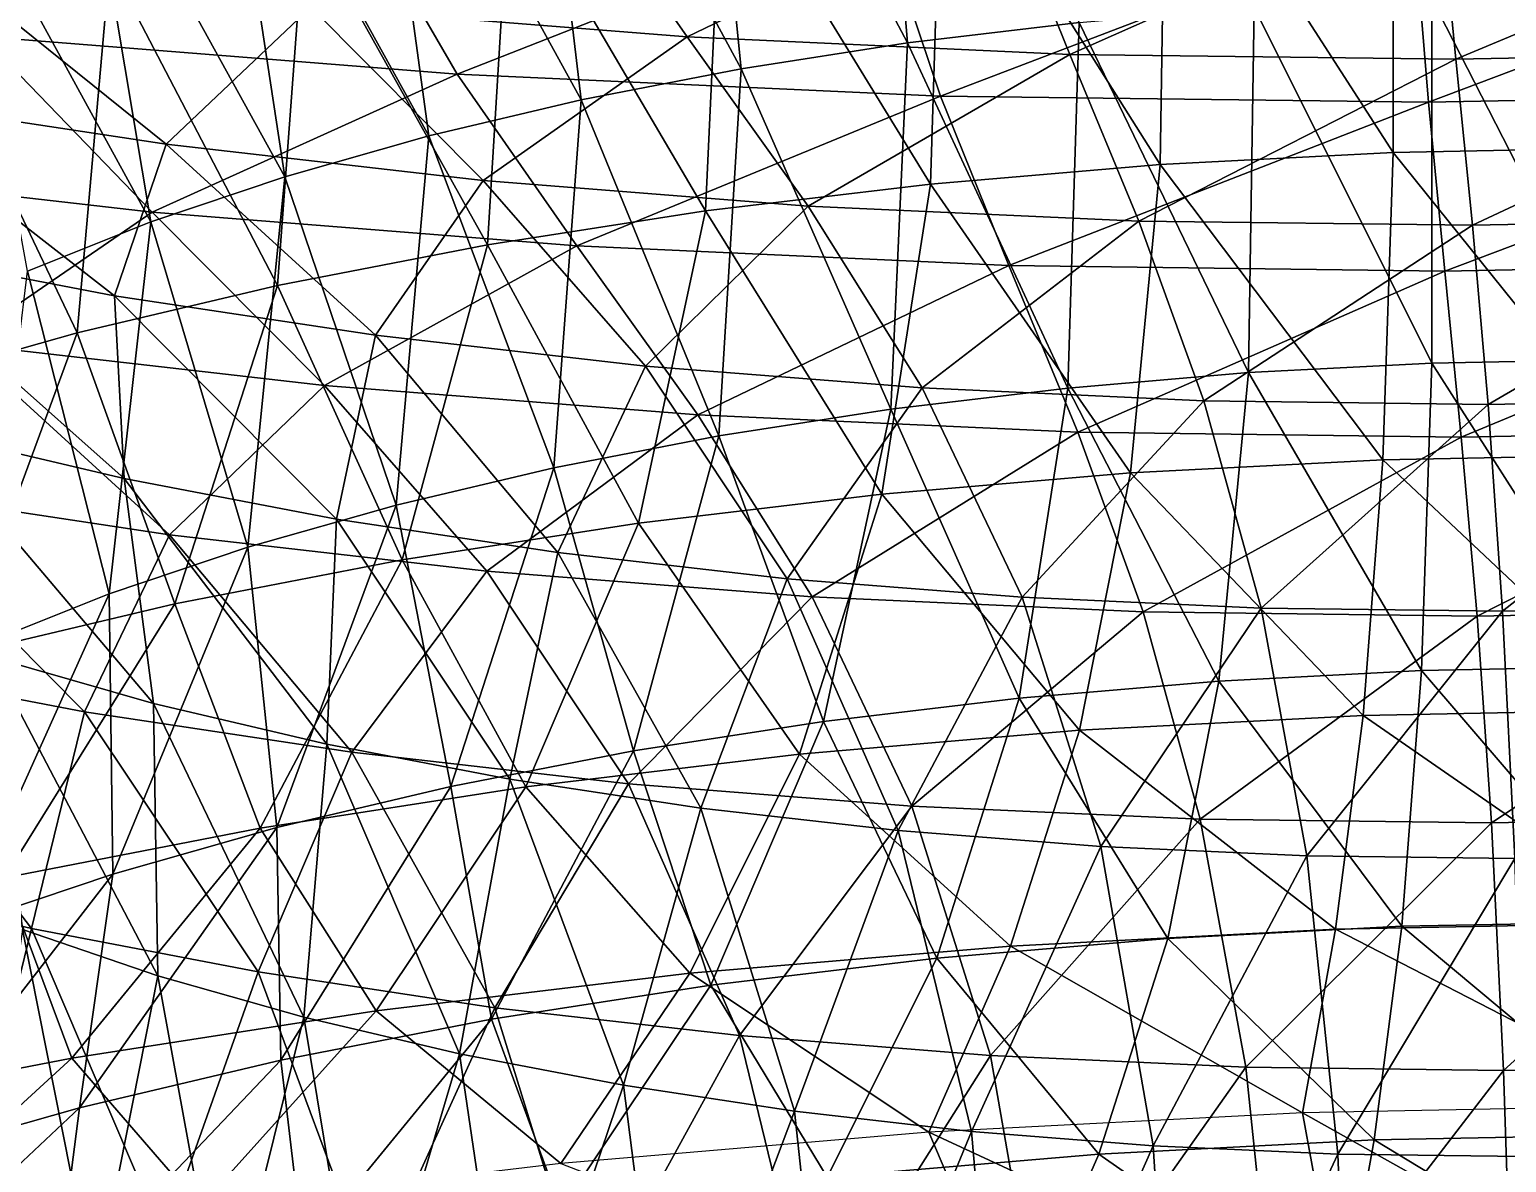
# Model space of a CAD drawing. Header units: metres. Extents: x -644 to 621, y -139 to 1855.
# Drawn here: x -136.8 to -7.7, y 134.4 to 233.4 of the extents above; entities that cross this region are included whole.
import ezdxf

# ---------------------------------------------------------------- set-up
doc = ezdxf.new("R2010")
doc.units = ezdxf.units.M

msp = doc.modelspace()

# ---------------------------------------------------------------- linework, layer by layer
for points in [[(-60.043655, 232.25995, -4283.25), (-78.30985, 266.76266, -4295.0894), (-63.1034, 269.12747, -4289.62), (-63.103302, 269.12756, -4289.62)], [(-60.043655, 232.25995, -4283.25), (-63.1034, 269.12747, -4289.62), (-45.059265, 234.04916, -4279.2188), (-45.059166, 234.04927, -4279.2188)], [(-74.586945, 229.99829, -4288.481), (-92.939354, 263.9219, -4301.7715), (-78.30985, 266.76266, -4295.0894), (-78.30975, 266.76276, -4295.0894)], [(-74.586945, 229.99829, -4288.481), (-78.30985, 266.76266, -4295.0894), (-60.043655, 232.25995, -4283.25), (-60.043556, 232.26006, -4283.25)], [(-88.57843, 227.28142, -4294.8716), (-106.88056, 260.6268, -4309.6157), (-92.939354, 263.9219, -4301.7715), (-92.939255, 263.922, -4301.7715)], [(-88.57843, 227.28142, -4294.8716), (-92.939354, 263.9219, -4301.7715), (-74.586945, 229.99829, -4288.481), (-74.586845, 229.9984, -4288.481)], [(-101.911644, 224.13, -4302.3735), (-120.027374, 256.9024, -4318.5615), (-106.88056, 260.6268, -4309.6157), (-106.88046, 260.6269, -4309.6157)], [(-101.911644, 224.13, -4302.3735), (-106.88056, 260.6268, -4309.6157), (-88.57843, 227.28142, -4294.8716), (-88.57833, 227.28152, -4294.8716)], [(-114.4851, 220.56802, -4310.9297), (-132.27972, 252.77707, -4328.542), (-120.027374, 256.9024, -4318.5615), (-120.027275, 256.9025, -4318.5615)], [(-114.4851, 220.56802, -4310.9297), (-120.027374, 256.9024, -4318.5615), (-101.911644, 224.13, -4302.3735), (-101.911545, 224.13011, -4302.3735)], [(-17.59613, 222.70041, -4209.533), (-37.473076, 253.55072, -4230.4927), (-17.616512, 254.58333, -4228.5107), (-17.616413, 254.58344, -4228.5107)], [(2.888427, 223.10065, -4209.158), (-17.616512, 254.58333, -4228.5107), (2.358269, 254.97363, -4228.145), (2.358369, 254.97374, -4228.145)], [(-17.59613, 222.70041, -4209.533), (-17.616512, 254.58333, -4228.5107), (2.888427, 223.10065, -4209.158), (2.888527, 223.10075, -4209.158)], [(-37.959457, 221.64142, -4211.566), (-57.060265, 251.88362, -4234.0757), (-37.473076, 253.55072, -4230.4927), (-37.472977, 253.55083, -4230.4927)], [(-37.959457, 221.64142, -4211.566), (-37.473076, 253.55072, -4230.4927), (-17.59613, 222.70041, -4209.533), (-17.596031, 222.70052, -4209.533)], [(-126.20313, 216.62259, -4320.4746), (-143.5444, 248.28218, -4339.48), (-132.27972, 252.77707, -4328.542), (-132.27962, 252.77718, -4328.542)], [(-126.20313, 216.62259, -4320.4746), (-132.27972, 252.77707, -4328.542), (-114.4851, 220.56802, -4310.9297), (-114.485, 220.56813, -4310.9297)], [(-58.04653, 219.9318, -4215.24), (-76.2291, 249.59476, -4239.233), (-57.060265, 251.88362, -4234.0757), (-57.060165, 251.88373, -4234.0757)], [(-58.04653, 219.9318, -4215.24), (-57.060265, 251.88362, -4234.0757), (-37.959457, 221.64142, -4211.566), (-37.95936, 221.64153, -4211.566)], [(-140.95654, 232.82306, -4972.5), (-109.05344, 246.10692, -5039.1523), (-154.64929, 249.71075, -5028.703), (-154.64919, 249.71086, -5028.703)], [(-77.70457, 217.58452, -4220.5293), (-94.83365, 246.70152, -4245.9243), (-76.2291, 249.59476, -4239.233), (-76.229004, 249.59486, -4239.233)], [(-77.70457, 217.58452, -4220.5293), (-76.2291, 249.59476, -4239.233), (-58.04653, 219.9318, -4215.24), (-58.046432, 219.9319, -4215.24)], [(-136.97652, 212.32376, -4330.936), (-143.5444, 248.28218, -4339.48), (-126.20313, 216.62259, -4320.4746), (-126.20303, 216.6227, -4320.4746)], [(-96.78392, 214.61745, -4227.3916), (-112.7323, 243.22595, -4254.0996), (-94.83365, 246.70152, -4245.9243), (-94.83355, 246.70163, -4245.9243)], [(-79.3224, 232.78938, -4875.458), (-89.7818, 247.79706, -4936.4805), (-112.20438, 235.3883, -4867.9224), (-112.20428, 235.38841, -4867.9224)], [(-96.78392, 214.61745, -4227.3916), (-94.83365, 246.70152, -4245.9243), (-77.70457, 217.58452, -4220.5293), (-77.70447, 217.58463, -4220.5293)], [(-79.3224, 232.78938, -4875.458), (-51.83619, 246.07152, -4941.979), (-89.7818, 247.79706, -4936.4805), (-89.7817, 247.79716, -4936.4805)], [(-99.417015, 229.53984, -4982.0195), (-109.05344, 246.10692, -5039.1523), (-140.95654, 232.82306, -4972.5), (-140.95644, 232.82317, -4972.5)], [(-99.417015, 229.53984, -4982.0195), (-62.66886, 243.99765, -5045.874), (-109.05344, 246.10692, -5039.1523), (-109.05334, 246.10703, -5039.1523)], [(-45.871613, 231.26825, -4880.305), (-51.83619, 246.07152, -4941.979), (-79.3224, 232.78938, -4875.458), (-79.3223, 232.78949, -4875.458)], [(-45.871613, 231.26825, -4880.305), (-13.534117, 245.58171, -4944.386), (-51.83619, 246.07152, -4941.979), (-51.83609, 246.07162, -4941.979)], [(-12.106606, 230.83644, -4882.4272), (-13.534117, 245.58171, -4944.386), (-45.871613, 231.26825, -4880.305), (-45.871513, 231.26836, -4880.305)], [(-12.106606, 230.83644, -4882.4272), (24.832968, 246.33136, -4943.6836), (-13.534117, 245.58171, -4944.386), (-13.534017, 245.58182, -4944.386)], [(21.715733, 231.49731, -4881.8076), (24.832968, 246.33136, -4943.6836), (-12.106606, 230.83644, -4882.4272), (-12.106505, 230.83655, -4882.4272)], [(-14.503859, 227.07271, -4990.824), (31.051264, 244.31528, -5047.9575), (-15.848535, 243.39888, -5048.8164), (-15.848434, 243.39899, -5048.8164)], [(28.223635, 227.90758, -4990.0415), (31.051264, 244.31528, -5047.9575), (-14.503859, 227.07271, -4990.824), (-14.503758, 227.07281, -4990.824)], [(-115.139366, 211.05318, -4235.7754), (-129.78885, 239.19449, -4263.697), (-112.7323, 243.22595, -4254.0996), (-112.7322, 243.22606, -4254.0996)], [(-115.139366, 211.05318, -4235.7754), (-112.7323, 243.22595, -4254.0996), (-96.78392, 214.61745, -4227.3916), (-96.78382, 214.61755, -4227.3916)], [(-57.158913, 227.6182, -4988.143), (-62.66886, 243.99765, -5045.874), (-99.417015, 229.53984, -4982.0195), (-99.416916, 229.53995, -4982.0195)], [(-57.158913, 227.6182, -4988.143), (-15.848535, 243.39888, -5048.8164), (-62.66886, 243.99765, -5045.874), (-62.668762, 243.99776, -5045.874)], [(-14.503859, 227.07271, -4990.824), (-15.848535, 243.39888, -5048.8164), (-57.158913, 227.6182, -4988.143), (-57.158813, 227.6183, -4988.143)], [(-124.85818, 223.41302, -4798.576), (-144.26732, 239.04526, -4857.7554), (-151.64307, 227.46284, -4787.5854), (-151.64296, 227.46295, -4787.5854)], [(-132.63123, 206.91882, -4245.617), (-145.87349, 234.63782, -4274.6416), (-129.78885, 239.19449, -4263.697), (-129.78874, 239.1946, -4263.697)], [(-124.85818, 223.41302, -4798.576), (-112.20438, 235.3883, -4867.9224), (-144.26732, 239.04526, -4857.7554), (-144.26721, 239.04536, -4857.7554)], [(-132.63123, 206.91882, -4245.617), (-129.78885, 239.19449, -4263.697), (-115.139366, 211.05318, -4235.7754), (-115.13927, 211.05328, -4235.7754)], [(1.918716, 204.59167, -4255.596), (-14.225849, 236.15955, -4274.8687), (1.388556, 236.46463, -4274.5825), (1.388656, 236.46474, -4274.5825)], [(-97.15477, 220.25331, -4807.3604), (-112.20438, 235.3883, -4867.9224), (-124.85818, 223.41302, -4798.576), (-124.85808, 223.41313, -4798.576)], [(-97.15477, 220.25331, -4807.3604), (-79.3224, 232.78938, -4875.458), (-112.20438, 235.3883, -4867.9224), (-112.20428, 235.38841, -4867.9224)], [(-30.234222, 203.44305, -4257.491), (-45.059265, 234.04916, -4279.2188), (-29.747847, 235.35234, -4276.418), (-29.747747, 235.35245, -4276.418)], [(-30.234222, 203.44305, -4257.491), (-29.747847, 235.35234, -4276.418), (-14.205469, 204.27661, -4255.891), (-14.205369, 204.27672, -4255.891)], [(-14.205469, 204.27661, -4255.891), (-29.747847, 235.35234, -4276.418), (-14.225849, 236.15955, -4274.8687), (-14.225749, 236.15965, -4274.8687)], [(-14.205469, 204.27661, -4255.891), (-14.225849, 236.15955, -4274.8687), (1.918716, 204.59167, -4255.596), (1.918816, 204.59178, -4255.596)], [(-149.12637, 202.24586, -4256.842), (-145.87349, 234.63782, -4274.6416), (-132.63123, 206.91882, -4245.617), (-132.63112, 206.91893, -4245.617)], [(-46.045532, 202.09734, -4260.384), (-60.043655, 232.25995, -4283.25), (-45.059265, 234.04916, -4279.2188), (-45.059166, 234.04927, -4279.2188)], [(-46.045532, 202.09734, -4260.384), (-45.059265, 234.04916, -4279.2188), (-30.234222, 203.44305, -4257.491), (-30.234123, 203.44316, -4257.491)], [(-126.07875, 217.46616, -4912.49), (-140.95654, 232.82306, -4972.5), (-162.27524, 221.59454, -4901.0127), (-162.27513, 221.59465, -4901.0127)], [(-126.07875, 217.46616, -4912.49), (-99.417015, 229.53984, -4982.0195), (-140.95654, 232.82306, -4972.5), (-140.95644, 232.82317, -4972.5)], [(-68.74368, 218.00775, -4813.871), (-79.3224, 232.78938, -4875.458), (-97.15477, 220.25331, -4807.3604), (-97.15467, 220.25342, -4807.3604)], [(-68.74368, 218.00775, -4813.871), (-45.871613, 231.26825, -4880.305), (-79.3224, 232.78938, -4875.458), (-79.3223, 232.78949, -4875.458)], [(-61.519127, 200.2497, -4264.5464), (-74.586945, 229.99829, -4288.481), (-60.043655, 232.25995, -4283.25), (-60.043556, 232.26006, -4283.25)], [(-39.841125, 216.69344, -4818.0596), (-45.871613, 231.26825, -4880.305), (-68.74368, 218.00775, -4813.871), (-68.74358, 218.00786, -4813.871)], [(-61.519127, 200.2497, -4264.5464), (-60.043655, 232.25995, -4283.25), (-46.045532, 202.09734, -4260.384), (-46.045433, 202.09744, -4260.384)], [(-39.841125, 216.69344, -4818.0596), (-12.106606, 230.83644, -4882.4272), (-45.871613, 231.26825, -4880.305), (-45.871513, 231.26836, -4880.305)], [(-10.667081, 216.32036, -4819.893), (21.715733, 231.49731, -4881.8076), (-12.106606, 230.83644, -4882.4272), (-12.106505, 230.83655, -4882.4272)], [(18.556509, 216.89136, -4819.358), (21.715733, 231.49731, -4881.8076), (-10.667081, 216.32036, -4819.893), (-10.666981, 216.32047, -4819.893)], [(-76.53722, 197.91422, -4269.948), (-88.57843, 227.28142, -4294.8716), (-74.586945, 229.99829, -4288.481), (-74.586845, 229.9984, -4288.481)], [(-76.53722, 197.91422, -4269.948), (-74.586945, 229.99829, -4288.481), (-61.519127, 200.2497, -4264.5464), (-61.519028, 200.2498, -4264.5464)], [(-10.667081, 216.32036, -4819.893), (-12.106606, 230.83644, -4882.4272), (-39.841125, 216.69344, -4818.0596), (-39.841026, 216.69354, -4818.0596)], [(-88.95761, 214.53217, -4920.997), (-99.417015, 229.53984, -4982.0195), (-126.07875, 217.46616, -4912.49), (-126.07865, 217.46626, -4912.49)], [(-88.95761, 214.53217, -4920.997), (-57.158913, 227.6182, -4988.143), (-99.417015, 229.53984, -4982.0195), (-99.416916, 229.53995, -4982.0195)], [(-129.37256, 210.15704, -4732.6953), (-124.85818, 223.41302, -4798.576), (-151.64307, 227.46284, -4787.5854), (-151.64296, 227.46295, -4787.5854)], [(-129.37256, 210.15704, -4732.6953), (-151.64307, 227.46284, -4787.5854), (-151.23224, 214.33868, -4721.5254), (-151.23213, 214.33879, -4721.5254)], [(-90.98549, 195.10864, -4276.5474), (-101.911644, 224.13, -4302.3735), (-88.57843, 227.28142, -4294.8716), (-88.57833, 227.28152, -4294.8716)], [(-90.98549, 195.10864, -4276.5474), (-88.57843, 227.28142, -4294.8716), (-76.53722, 197.91422, -4269.948), (-76.53712, 197.91432, -4269.948)], [(-51.194336, 212.81491, -4926.469), (-57.158913, 227.6182, -4988.143), (-88.95761, 214.53217, -4920.997), (-88.95751, 214.53227, -4920.997)], [(-51.194336, 212.81491, -4926.469), (-14.503859, 227.07271, -4990.824), (-57.158913, 227.6182, -4988.143), (-57.158813, 227.6183, -4988.143)], [(-13.076336, 212.32747, -4928.865), (28.223635, 227.90758, -4990.0415), (-14.503859, 227.07271, -4990.824), (-14.503758, 227.07281, -4990.824)], [(25.106392, 213.07352, -4928.166), (28.223635, 227.90758, -4990.0415), (-13.076336, 212.32747, -4928.865), (-13.076236, 212.32758, -4928.865)], [(-13.076336, 212.32747, -4928.865), (-14.503859, 227.07271, -4990.824), (-51.194336, 212.81491, -4926.469), (-51.194237, 212.81502, -4926.469)], [(-106.55681, 206.70735, -4742.0576), (-124.85818, 223.41302, -4798.576), (-129.37256, 210.15704, -4732.6953), (-129.37245, 210.15715, -4732.6953)], [(-106.55681, 206.70735, -4742.0576), (-97.15477, 220.25331, -4807.3604), (-124.85818, 223.41302, -4798.576), (-124.85808, 223.41313, -4798.576)], [(-104.754005, 191.85432, -4284.2944), (-114.4851, 220.56802, -4310.9297), (-101.911644, 224.13, -4302.3735), (-101.911545, 224.13011, -4302.3735)], [(-104.754005, 191.85432, -4284.2944), (-101.911644, 224.13, -4302.3735), (-90.98549, 195.10864, -4276.5474), (-90.98539, 195.10875, -4276.5474)], [(-18.498047, 195.82898, -4177.946), (-37.959457, 221.64142, -4211.566), (-17.59613, 222.70041, -4209.533), (-17.596031, 222.70052, -4209.533)], [(-18.498047, 195.82898, -4177.946), (-17.59613, 222.70041, -4209.533), (3.682364, 196.26236, -4177.54), (3.682463, 196.26247, -4177.54)], [(3.682364, 196.26236, -4177.54), (-17.59613, 222.70041, -4209.533), (2.888427, 223.10065, -4209.158), (2.888527, 223.10075, -4209.158)], [(-142.8661, 205.96233, -4841.8335), (-126.07875, 217.46616, -4912.49), (-162.27524, 221.59454, -4901.0127), (-162.27513, 221.59465, -4901.0127)], [(-40.547188, 194.68231, -4180.147), (-58.04653, 219.9318, -4215.24), (-37.959457, 221.64142, -4211.566), (-37.95936, 221.64153, -4211.566)], [(-40.547188, 194.68231, -4180.147), (-37.959457, 221.64142, -4211.566), (-18.498047, 195.82898, -4177.946), (-18.497948, 195.82909, -4177.946)], [(-117.73797, 188.17606, -4293.13), (-126.20313, 216.62259, -4320.4746), (-114.4851, 220.56802, -4310.9297), (-114.485, 220.56813, -4310.9297)], [(-117.73797, 188.17606, -4293.13), (-114.4851, 220.56802, -4310.9297), (-104.754005, 191.85432, -4284.2944), (-104.75391, 191.85443, -4284.2944)], [(-82.95866, 204.01585, -4749.54), (-97.15477, 220.25331, -4807.3604), (-106.55681, 206.70735, -4742.0576), (-106.55671, 206.70746, -4742.0576)], [(-82.95866, 204.01585, -4749.54), (-68.74368, 218.00775, -4813.871), (-97.15477, 220.25331, -4807.3604), (-97.15467, 220.25342, -4807.3604)], [(-62.29721, 192.83116, -4184.1255), (-77.70457, 217.58452, -4220.5293), (-58.04653, 219.9318, -4215.24), (-58.046432, 219.9319, -4215.24)], [(-62.29721, 192.83116, -4184.1255), (-58.04653, 219.9318, -4215.24), (-40.547188, 194.68231, -4180.147), (-40.54709, 194.68242, -4180.147)], [(-111.029144, 202.33116, -4851.928), (-126.07875, 217.46616, -4912.49), (-142.8661, 205.96233, -4841.8335), (-142.866, 205.96243, -4841.8335)], [(-111.029144, 202.33116, -4851.928), (-88.95761, 214.53217, -4920.997), (-126.07875, 217.46616, -4912.49), (-126.07865, 217.46626, -4912.49)], [(-83.58268, 190.28955, -4189.852), (-96.78392, 214.61745, -4227.3916), (-77.70457, 217.58452, -4220.5293), (-77.70447, 217.58463, -4220.5293)], [(-83.58268, 190.28955, -4189.852), (-77.70457, 217.58452, -4220.5293), (-62.29721, 192.83116, -4184.1255), (-62.29711, 192.83127, -4184.1255)], [(-58.75769, 202.10306, -4755.0864), (-68.74368, 218.00775, -4813.871), (-82.95866, 204.01585, -4749.54), (-82.95856, 204.01596, -4749.54)], [(-58.75769, 202.10306, -4755.0864), (-39.841125, 216.69344, -4818.0596), (-68.74368, 218.00775, -4813.871), (-68.74358, 218.00786, -4813.871)], [(-129.83856, 184.10184, -4302.9863), (-136.97652, 212.32376, -4330.936), (-126.20313, 216.62259, -4320.4746), (-126.20303, 216.6227, -4320.4746)], [(-129.83856, 184.10184, -4302.9863), (-126.20313, 216.62259, -4320.4746), (-117.73797, 188.17606, -4293.13), (-117.73787, 188.17616, -4293.13)], [(-34.138077, 200.98349, -4758.654), (-39.841125, 216.69344, -4818.0596), (-58.75769, 202.10306, -4755.0864), (-58.75759, 202.10316, -4755.0864)], [(-34.138077, 200.98349, -4758.654), (-10.667081, 216.32036, -4819.893), (-39.841125, 216.69344, -4818.0596), (-39.841026, 216.69354, -4818.0596)], [(-9.287207, 200.66571, -4760.216), (-10.667081, 216.32036, -4819.893), (-34.138077, 200.98349, -4758.654), (-34.137978, 200.9836, -4758.654)], [(-9.287207, 200.66571, -4760.216), (18.556509, 216.89136, -4819.358), (-10.667081, 216.32036, -4819.893), (-10.666981, 216.32047, -4819.893)], [(15.60586, 201.1521, -4759.76), (18.556509, 216.89136, -4819.358), (-9.287207, 200.66571, -4760.216), (-9.287107, 200.66582, -4760.216)], [(-128.54575, 194.1928, -4673.7783), (-129.37256, 210.15704, -4732.6953), (-151.23224, 214.33868, -4721.5254), (-151.23213, 214.33879, -4721.5254)], [(-128.54575, 194.1928, -4673.7783), (-151.23224, 214.33868, -4721.5254), (-146.15167, 198.3374, -4662.832), (-146.15157, 198.33751, -4662.832)], [(-104.24154, 187.07684, -4197.2827), (-115.139366, 211.05318, -4235.7754), (-96.78392, 214.61745, -4227.3916), (-96.78382, 214.61755, -4227.3916)], [(-78.37888, 199.75055, -4859.4106), (-88.95761, 214.53217, -4920.997), (-111.029144, 202.33116, -4851.928), (-111.029045, 202.33127, -4851.928)], [(-104.24154, 187.07684, -4197.2827), (-96.78392, 214.61745, -4227.3916), (-83.58268, 190.28955, -4189.852), (-83.58258, 190.28966, -4189.852)], [(-78.37888, 199.75055, -4859.4106), (-51.194336, 212.81491, -4926.469), (-88.95761, 214.53217, -4920.997), (-88.95751, 214.53227, -4920.997)], [(-11.636804, 197.81136, -4866.331), (25.106392, 213.07352, -4928.166), (-13.076336, 212.32747, -4928.865), (-13.076236, 212.32758, -4928.865)], [(21.947168, 198.46758, -4865.716), (25.106392, 213.07352, -4928.166), (-11.636804, 197.81136, -4866.331), (-11.636703, 197.81146, -4866.331)], [(-140.9637, 179.66263, -4313.789), (-136.97652, 212.32376, -4330.936), (-129.83856, 184.10184, -4302.9863), (-129.83846, 184.10194, -4302.9863)], [(-45.163857, 198.24011, -4864.2236), (-51.194336, 212.81491, -4926.469), (-78.37888, 199.75055, -4859.4106), (-78.378784, 199.75066, -4859.4106)], [(-45.163857, 198.24011, -4864.2236), (-13.076336, 212.32747, -4928.865), (-51.194336, 212.81491, -4926.469), (-51.194237, 212.81502, -4926.469)], [(-11.636804, 197.81136, -4866.331), (-13.076336, 212.32747, -4928.865), (-45.163857, 198.24011, -4864.2236), (-45.163757, 198.24022, -4864.2236)], [(-124.11658, 183.2175, -4206.361), (-132.63123, 206.91882, -4245.617), (-115.139366, 211.05318, -4235.7754), (-115.13927, 211.05328, -4235.7754)], [(-124.11658, 183.2175, -4206.361), (-115.139366, 211.05318, -4235.7754), (-104.24154, 187.07684, -4197.2827), (-104.24144, 187.07695, -4197.2827)], [(-109.986885, 190.64258, -4683.2617), (-106.55681, 206.70735, -4742.0576), (-129.37256, 210.15704, -4732.6953), (-129.37245, 210.15715, -4732.6953)], [(-109.986885, 190.64258, -4683.2617), (-129.37256, 210.15704, -4732.6953), (-128.54575, 194.1928, -4673.7783), (-128.54564, 194.1929, -4673.7783)], [(-143.05652, 178.74088, -4217.017), (-149.12637, 202.24586, -4256.842), (-132.63123, 206.91882, -4245.617), (-132.63112, 206.91893, -4245.617)], [(-143.05652, 178.74088, -4217.017), (-132.63123, 206.91882, -4245.617), (-124.11658, 183.2175, -4206.361), (-124.11648, 183.2176, -4206.361)], [(-90.61633, 187.7138, -4691.21), (-106.55681, 206.70735, -4742.0576), (-109.986885, 190.64258, -4683.2617), (-109.986786, 190.64268, -4683.2617)], [(-90.61633, 187.7138, -4691.21), (-82.95866, 204.01585, -4749.54), (-106.55681, 206.70735, -4742.0576), (-106.55671, 206.70746, -4742.0576)], [(-124.56474, 189.25665, -4785.315), (-142.8661, 205.96233, -4841.8335), (-151.37698, 193.3106, -4774.313), (-151.37688, 193.3107, -4774.313)], [(-124.56474, 189.25665, -4785.315), (-111.029144, 202.33116, -4851.928), (-142.8661, 205.96233, -4841.8335), (-142.866, 205.96243, -4841.8335)], [(-70.581505, 185.42873, -4697.563), (-82.95866, 204.01585, -4749.54), (-90.61633, 187.7138, -4691.21), (-90.616234, 187.71391, -4691.21)], [(-70.581505, 185.42873, -4697.563), (-58.75769, 202.10306, -4755.0864), (-82.95866, 204.01585, -4749.54), (-82.95856, 204.01596, -4749.54)], [(-15.107386, 177.40518, -4224.304), (-30.234222, 203.44305, -4257.491), (-14.205469, 204.27661, -4255.891), (-14.205369, 204.27672, -4255.891)], [(-15.107386, 177.40518, -4224.304), (-14.205469, 204.27661, -4255.891), (2.71265, 177.75337, -4223.9775), (2.71275, 177.75348, -4223.9775)], [(2.71265, 177.75337, -4223.9775), (-14.205469, 204.27661, -4255.891), (1.918716, 204.59167, -4255.596), (1.918816, 204.59178, -4255.596)], [(-32.82196, 176.48395, -4226.0723), (-46.045532, 202.09734, -4260.384), (-30.234222, 203.44305, -4257.491), (-30.234123, 203.44316, -4257.491)], [(-32.82196, 176.48395, -4226.0723), (-30.234222, 203.44305, -4257.491), (-15.107386, 177.40518, -4224.304), (-15.107285, 177.40529, -4224.304)], [(-96.833015, 186.09369, -4794.108), (-111.029144, 202.33116, -4851.928), (-124.56474, 189.25665, -4785.315), (-124.564644, 189.25676, -4785.315)], [(-96.833015, 186.09369, -4794.108), (-78.37888, 199.75055, -4859.4106), (-111.029144, 202.33116, -4851.928), (-111.029045, 202.33127, -4851.928)], [(-50.03488, 183.80475, -4702.2715), (-58.75769, 202.10306, -4755.0864), (-70.581505, 185.42873, -4697.563), (-70.581406, 185.42883, -4697.563)], [(-50.29621, 174.9967, -4229.269), (-61.519127, 200.2497, -4264.5464), (-46.045532, 202.09734, -4260.384), (-46.045433, 202.09744, -4260.384)], [(-50.03488, 183.80475, -4702.2715), (-34.138077, 200.98349, -4758.654), (-58.75769, 202.10306, -4755.0864), (-58.75759, 202.10316, -4755.0864)], [(-50.29621, 174.9967, -4229.269), (-46.045532, 202.09734, -4260.384), (-32.82196, 176.48395, -4226.0723), (-32.82186, 176.48405, -4226.0723)], [(-67.39723, 172.95474, -4233.8696), (-76.53722, 197.91422, -4269.948), (-61.519127, 200.2497, -4264.5464), (-61.519028, 200.2498, -4264.5464)], [(-67.39723, 172.95474, -4233.8696), (-61.519127, 200.2497, -4264.5464), (-50.29621, 174.9967, -4229.269), (-50.296112, 174.99681, -4229.269)], [(-29.132847, 182.85425, -4705.3003), (-34.138077, 200.98349, -4758.654), (-50.03488, 183.80475, -4702.2715), (-50.034782, 183.80486, -4702.2715)], [(-29.132847, 182.85425, -4705.3003), (-9.287207, 200.66571, -4760.216), (-34.138077, 200.98349, -4758.654), (-34.137978, 200.9836, -4758.654)], [(-8.03447, 182.58444, -4706.6265), (-9.287207, 200.66571, -4760.216), (-29.132847, 182.85425, -4705.3003), (-29.132748, 182.85435, -4705.3003)], [(-8.03447, 182.58444, -4706.6265), (15.60586, 201.1521, -4759.76), (-9.287207, 200.66571, -4760.216), (-9.287107, 200.66582, -4760.216)], [(13.099741, 182.99738, -4706.2393), (15.60586, 201.1521, -4759.76), (-8.03447, 182.58444, -4706.6265), (-8.034369, 182.58455, -4706.6265)], [(-68.39289, 183.84583, -4800.626), (-78.37888, 199.75055, -4859.4106), (-96.833015, 186.09369, -4794.108), (-96.83292, 186.0938, -4794.108)], [(-68.39289, 183.84583, -4800.626), (-45.163857, 198.24011, -4864.2236), (-78.37888, 199.75055, -4859.4106), (-78.378784, 199.75066, -4859.4106)], [(-125.97673, 174.53224, -4624.1943), (-128.54575, 194.1928, -4673.7783), (-146.15167, 198.3374, -4662.832), (-146.15157, 198.33751, -4662.832)], [(-125.97673, 174.53224, -4624.1943), (-146.15167, 198.3374, -4662.832), (-140.21042, 178.58846, -4613.5737), (-140.21031, 178.58856, -4613.5737)], [(-83.994835, 170.37361, -4239.8394), (-90.98549, 195.10864, -4276.5474), (-76.53722, 197.91422, -4269.948), (-76.53712, 197.91432, -4269.948)], [(-83.994835, 170.37361, -4239.8394), (-76.53722, 197.91422, -4269.948), (-67.39723, 172.95474, -4233.8696), (-67.39713, 172.95485, -4233.8696)], [(-39.460793, 182.53018, -4804.8184), (-45.163857, 198.24011, -4864.2236), (-68.39289, 183.84583, -4800.626), (-68.39279, 183.84593, -4800.626)], [(-39.460793, 182.53018, -4804.8184), (-11.636804, 197.81136, -4866.331), (-45.163857, 198.24011, -4864.2236), (-45.163757, 198.24022, -4864.2236)], [(-10.256937, 182.15672, -4806.6533), (-11.636804, 197.81136, -4866.331), (-39.460793, 182.53018, -4804.8184), (-39.460693, 182.53029, -4804.8184)], [(-10.256937, 182.15672, -4806.6533), (21.947168, 198.46758, -4865.716), (-11.636804, 197.81136, -4866.331), (-11.636703, 197.81146, -4866.331)], [(18.99652, 182.7283, -4806.1177), (21.947168, 198.46758, -4865.716), (-10.256937, 182.15672, -4806.6533), (-10.256837, 182.15683, -4806.6533)], [(4.713643, 173.95432, -4134.555), (-18.498047, 195.82898, -4177.946), (3.682364, 196.26236, -4177.54), (3.682463, 196.26247, -4177.54)], [(-99.9627, 167.27296, -4247.133), (-104.754005, 191.85432, -4284.2944), (-90.98549, 195.10864, -4276.5474), (-90.98539, 195.10875, -4276.5474)], [(-99.9627, 167.27296, -4247.133), (-90.98549, 195.10864, -4276.5474), (-83.994835, 170.37361, -4239.8394), (-83.994736, 170.37372, -4239.8394)], [(-20.229866, 173.46693, -4135.012), (-40.547188, 194.68231, -4180.147), (-18.498047, 195.82898, -4177.946), (-18.497948, 195.82909, -4177.946)], [(-20.229866, 173.46693, -4135.012), (-18.498047, 195.82898, -4177.946), (4.713643, 173.95432, -4134.555), (4.713743, 173.95442, -4134.555)], [(-110.80651, 170.961, -4633.6265), (-109.986885, 190.64258, -4683.2617), (-128.54575, 194.1928, -4673.7783), (-128.54564, 194.1929, -4673.7783)], [(-110.80651, 170.961, -4633.6265), (-128.54575, 194.1928, -4673.7783), (-125.97673, 174.53224, -4624.1943), (-125.97663, 174.53235, -4624.1943)], [(-45.02575, 172.17746, -4137.4873), (-62.29721, 192.83116, -4184.1255), (-40.547188, 194.68231, -4180.147), (-40.54709, 194.68242, -4180.147)], [(-45.02575, 172.17746, -4137.4873), (-40.547188, 194.68231, -4180.147), (-20.229866, 173.46693, -4135.012), (-20.229767, 173.46704, -4135.012)], [(-131.99132, 173.79614, -4724.8794), (-151.37698, 193.3106, -4774.313), (-154.37923, 178.07883, -4713.439), (-154.37912, 178.07893, -4713.439)], [(-131.99132, 173.79614, -4724.8794), (-124.56474, 189.25665, -4785.315), (-151.37698, 193.3106, -4774.313), (-151.37688, 193.3107, -4774.313)], [(-69.48526, 170.09567, -4141.9614), (-83.58268, 190.28955, -4189.852), (-62.29721, 192.83116, -4184.1255), (-62.29711, 192.83127, -4184.1255)], [(-69.48526, 170.09567, -4141.9614), (-62.29721, 192.83116, -4184.1255), (-45.02575, 172.17746, -4137.4873), (-45.02565, 172.17757, -4137.4873)], [(-115.17932, 163.67639, -4255.6943), (-117.73797, 188.17606, -4293.13), (-104.754005, 191.85432, -4284.2944), (-104.75391, 191.85443, -4284.2944)], [(-115.17932, 163.67639, -4255.6943), (-104.754005, 191.85432, -4284.2944), (-99.9627, 167.27296, -4247.133), (-99.9626, 167.27307, -4247.133)], [(-94.81519, 167.90195, -4641.7983), (-109.986885, 190.64258, -4683.2617), (-110.80651, 170.961, -4633.6265), (-110.80641, 170.9611, -4633.6265)], [(-94.81519, 167.90195, -4641.7983), (-90.61633, 187.7138, -4691.21), (-109.986885, 190.64258, -4683.2617), (-109.986786, 190.64268, -4683.2617)], [(-93.42233, 167.23746, -4148.4014), (-104.24154, 187.07684, -4197.2827), (-83.58268, 190.28955, -4189.852), (-83.58258, 190.28966, -4189.852)], [(-93.42233, 167.23746, -4148.4014), (-83.58268, 190.28955, -4189.852), (-69.48526, 170.09567, -4141.9614), (-69.48516, 170.09578, -4141.9614)], [(-108.62425, 170.26309, -4734.4673), (-124.56474, 189.25665, -4785.315), (-131.99132, 173.79614, -4724.8794), (-131.99121, 173.79625, -4724.8794)], [(-108.62425, 170.26309, -4734.4673), (-96.833015, 186.09369, -4794.108), (-124.56474, 189.25665, -4785.315), (-124.564644, 189.25676, -4785.315)], [(-129.52885, 159.61127, -4265.459), (-129.83856, 184.10184, -4302.9863), (-117.73797, 188.17606, -4293.13), (-117.73787, 188.17616, -4293.13)], [(-129.52885, 159.61127, -4265.459), (-117.73797, 188.17606, -4293.13), (-115.17932, 163.67639, -4255.6943), (-115.17922, 163.6765, -4255.6943)], [(-78.12445, 165.37836, -4648.647), (-90.61633, 187.7138, -4691.21), (-94.81519, 167.90195, -4641.7983), (-94.815094, 167.90205, -4641.7983)], [(-78.12445, 165.37836, -4648.647), (-70.581505, 185.42873, -4697.563), (-90.61633, 187.7138, -4691.21), (-90.616234, 187.71391, -4691.21)], [(-116.65476, 163.62454, -4156.758), (-124.11658, 183.2175, -4206.361), (-104.24154, 187.07684, -4197.2827), (-104.24144, 187.07695, -4197.2827)], [(-116.65476, 163.62454, -4156.758), (-104.24154, 187.07684, -4197.2827), (-93.42233, 167.23746, -4148.4014), (-93.42223, 167.23756, -4148.4014)], [(-84.45587, 167.50656, -4742.131), (-96.833015, 186.09369, -4794.108), (-108.62425, 170.26309, -4734.4673), (-108.62415, 170.2632, -4734.4673)], [(-84.45587, 167.50656, -4742.131), (-68.39289, 183.84583, -4800.626), (-96.833015, 186.09369, -4794.108), (-96.83292, 186.0938, -4794.108)], [(-60.86136, 163.40942, -4654.1206), (-70.581505, 185.42873, -4697.563), (-78.12445, 165.37836, -4648.647), (-78.12435, 165.37846, -4648.647)], [(-60.86136, 163.40942, -4654.1206), (-50.03488, 183.80475, -4702.2715), (-70.581505, 185.42873, -4697.563), (-70.581406, 185.42883, -4697.563)], [(-142.90211, 155.10852, -4276.352), (-140.9637, 179.66263, -4313.789), (-129.83856, 184.10184, -4302.9863), (-129.83846, 184.10194, -4302.9863)], [(-142.90211, 155.10852, -4276.352), (-129.83856, 184.10184, -4302.9863), (-129.52885, 159.61127, -4265.459), (-129.52875, 159.61137, -4265.459)], [(-59.67009, 165.54753, -4747.811), (-68.39289, 183.84583, -4800.626), (-84.45587, 167.50656, -4742.131), (-84.45577, 167.50667, -4742.131)], [(-59.67009, 165.54753, -4747.811), (-39.460793, 182.53018, -4804.8184), (-68.39289, 183.84583, -4800.626), (-68.39279, 183.84593, -4800.626)], [(-43.15728, 162.0101, -4658.1777), (-50.03488, 183.80475, -4702.2715), (-60.86136, 163.40942, -4654.1206), (-60.86126, 163.40953, -4654.1206)], [(-43.15728, 162.0101, -4658.1777), (-29.132847, 182.85425, -4705.3003), (-50.03488, 183.80475, -4702.2715), (-50.034782, 183.80486, -4702.2715)], [(-139.00569, 159.28441, -4166.967), (-143.05652, 178.74088, -4217.017), (-124.11658, 183.2175, -4206.361), (-124.11648, 183.2176, -4206.361)], [(-139.00569, 159.28441, -4166.967), (-124.11658, 183.2175, -4206.361), (-116.65476, 163.62454, -4156.758), (-116.65466, 163.62465, -4156.758)], [(-34.455574, 164.40092, -4751.465), (-39.460793, 182.53018, -4804.8184), (-59.67009, 165.54753, -4747.811), (-59.66999, 165.54764, -4747.811)], [(-25.146944, 161.1911, -4660.7876), (-29.132847, 182.85425, -4705.3003), (-43.15728, 162.0101, -4658.1777), (-43.15718, 162.01021, -4658.1777)], [(-34.455574, 164.40092, -4751.465), (-10.256937, 182.15672, -4806.6533), (-39.460793, 182.53018, -4804.8184), (-39.460693, 182.53029, -4804.8184)], [(-9.004189, 164.07544, -4753.0645), (-10.256937, 182.15672, -4806.6533), (-34.455574, 164.40092, -4751.465), (-34.455475, 164.40103, -4751.465)], [(-25.146944, 161.1911, -4660.7876), (-8.03447, 182.58444, -4706.6265), (-29.132847, 182.85425, -4705.3003), (-29.132748, 182.85435, -4705.3003)], [(-6.967435, 160.95862, -4661.93), (-8.03447, 182.58444, -4706.6265), (-25.146944, 161.1911, -4660.7876), (-25.146845, 161.19121, -4660.7876)], [(-9.004189, 164.07544, -4753.0645), (18.99652, 182.7283, -4806.1177), (-10.256937, 182.15672, -4806.6533), (-10.256837, 182.15683, -4806.6533)], [(16.490398, 164.57361, -4752.5977), (18.99652, 182.7283, -4806.1177), (-9.004189, 164.07544, -4753.0645), (-9.004088, 164.07555, -4753.0645)], [(-6.967435, 160.95862, -4661.93), (13.099741, 182.99738, -4706.2393), (-8.03447, 182.58444, -4706.6265), (-8.034369, 182.58455, -4706.6265)], [(-125.59024, 150.72461, -4584.955), (-125.97673, 174.53224, -4624.1943), (-140.21042, 178.58846, -4613.5737), (-140.21031, 178.58856, -4613.5737)], [(-125.59024, 150.72461, -4584.955), (-140.21042, 178.58846, -4613.5737), (-137.41461, 154.76834, -4574.4395), (-137.4145, 154.76845, -4574.4395)], [(-136.64, 154.84705, -4673.287), (-154.37923, 178.07883, -4713.439), (-155.44266, 159.27338, -4661.5967), (-155.44255, 159.27348, -4661.5967)], [(-136.64, 154.84705, -4673.287), (-131.99132, 173.79614, -4724.8794), (-154.37923, 178.07883, -4713.439), (-154.37912, 178.07893, -4713.439)], [(-16.839207, 155.04315, -4181.37), (-32.82196, 176.48395, -4226.0723), (-15.107386, 177.40518, -4224.304), (-15.107285, 177.40529, -4224.304)], [(-16.839207, 155.04315, -4181.37), (-15.107386, 177.40518, -4224.304), (3.743931, 155.44533, -4180.993), (3.744031, 155.44543, -4180.993)], [(3.743931, 155.44533, -4180.993), (-15.107386, 177.40518, -4224.304), (2.71265, 177.75337, -4223.9775), (2.71275, 177.75348, -4223.9775)], [(-37.30052, 153.97906, -4183.4126), (-50.29621, 174.9967, -4229.269), (-32.82196, 176.48395, -4226.0723), (-32.82186, 176.48405, -4226.0723)], [(-37.30052, 153.97906, -4183.4126), (-32.82196, 176.48395, -4226.0723), (-16.839207, 155.04315, -4181.37), (-16.839108, 155.04326, -4181.37)], [(-112.82908, 147.08801, -4594.477), (-110.80651, 170.961, -4633.6265), (-125.97673, 174.53224, -4624.1943), (-125.97663, 174.53235, -4624.1943)], [(-112.82908, 147.08801, -4594.477), (-125.97673, 174.53224, -4624.1943), (-125.59024, 150.72461, -4584.955), (-125.59014, 150.72472, -4584.955)], [(-57.484253, 152.26122, -4187.105), (-67.39723, 172.95474, -4233.8696), (-50.29621, 174.9967, -4229.269), (-50.296112, 174.99681, -4229.269)], [(-57.484253, 152.26122, -4187.105), (-50.29621, 174.9967, -4229.269), (-37.30052, 153.97906, -4183.4126), (-37.300423, 153.97917, -4183.4126)], [(-116.81962, 151.05551, -4683.4155), (-131.99132, 173.79614, -4724.8794), (-136.64, 154.84705, -4673.287), (-136.6399, 154.84715, -4673.287)], [(-116.81962, 151.05551, -4683.4155), (-108.62425, 170.26309, -4734.4673), (-131.99132, 173.79614, -4724.8794), (-131.99121, 173.79625, -4724.8794)], [(-22.641037, 154.7963, -4082.79), (-45.02575, 172.17746, -4137.4873), (-20.229866, 173.46693, -4135.012), (-20.229767, 173.46704, -4135.012)], [(-22.641037, 154.7963, -4082.79), (-20.229866, 173.46693, -4135.012), (5.939216, 155.35472, -4082.2666), (5.939316, 155.35483, -4082.2666)], [(5.939216, 155.35472, -4082.2666), (-20.229866, 173.46693, -4135.012), (4.713643, 173.95432, -4134.555), (4.713743, 173.95442, -4134.555)], [(-77.23689, 149.90263, -4192.419), (-83.994835, 170.37361, -4239.8394), (-67.39723, 172.95474, -4233.8696), (-67.39713, 172.95485, -4233.8696)], [(-77.23689, 149.90263, -4192.419), (-67.39723, 172.95474, -4233.8696), (-57.484253, 152.26122, -4187.105), (-57.484154, 152.26132, -4187.105)], [(-51.05214, 153.3188, -4085.626), (-69.48526, 170.09567, -4141.9614), (-45.02575, 172.17746, -4137.4873), (-45.02565, 172.17757, -4137.4873)], [(-51.05214, 153.3188, -4085.626), (-45.02575, 172.17746, -4137.4873), (-22.641037, 154.7963, -4082.79), (-22.640938, 154.7964, -4082.79)], [(-99.228264, 143.88625, -4602.9336), (-110.80651, 170.961, -4633.6265), (-112.82908, 147.08801, -4594.477), (-112.82898, 147.08812, -4594.477)], [(-99.228264, 143.88625, -4602.9336), (-94.81519, 167.90195, -4641.7983), (-110.80651, 170.961, -4633.6265), (-110.80641, 170.9611, -4633.6265)], [(-96.132385, 147.92764, -4691.9043), (-108.62425, 170.26309, -4734.4673), (-116.81962, 151.05551, -4683.4155), (-116.81952, 151.05562, -4683.4155)], [(-96.132385, 147.92764, -4691.9043), (-84.45587, 167.50656, -4742.131), (-108.62425, 170.26309, -4734.4673), (-108.62415, 170.2632, -4734.4673)], [(-96.40805, 146.9213, -4199.3145), (-99.9627, 167.27296, -4247.133), (-83.994835, 170.37361, -4239.8394), (-83.994736, 170.37372, -4239.8394)], [(-96.40805, 146.9213, -4199.3145), (-83.994835, 170.37361, -4239.8394), (-77.23689, 149.90263, -4192.419), (-77.23679, 149.90274, -4192.419)], [(-79.07782, 150.9335, -4090.7527), (-93.42233, 167.23746, -4148.4014), (-69.48526, 170.09567, -4141.9614), (-69.48516, 170.09578, -4141.9614)], [(-79.07782, 150.9335, -4090.7527), (-69.48526, 170.09567, -4141.9614), (-51.05214, 153.3188, -4085.626), (-51.05204, 153.31891, -4085.626)], [(-84.891304, 141.14366, -4610.26), (-94.81519, 167.90195, -4641.7983), (-99.228264, 143.88625, -4602.9336), (-99.228165, 143.88635, -4602.9336)], [(-84.891304, 141.14366, -4610.26), (-78.12445, 165.37836, -4648.647), (-94.81519, 167.90195, -4641.7983), (-94.815094, 167.90205, -4641.7983)], [(-106.5049, 147.65855, -4098.1313), (-116.65476, 163.62454, -4156.758), (-93.42233, 167.23746, -4148.4014), (-93.42223, 167.23756, -4148.4014)], [(-114.85183, 143.33987, -4207.739), (-115.17932, 163.67639, -4255.6943), (-99.9627, 167.27296, -4247.133), (-99.9626, 167.27307, -4247.133)], [(-114.85183, 143.33987, -4207.739), (-99.9627, 167.27296, -4247.133), (-96.40805, 146.9213, -4199.3145), (-96.40795, 146.9214, -4199.3145)], [(-106.5049, 147.65855, -4098.1313), (-93.42233, 167.23746, -4148.4014), (-79.07782, 150.9335, -4090.7527), (-79.07772, 150.93361, -4090.7527)], [(-74.73572, 145.48724, -4698.6885), (-84.45587, 167.50656, -4742.131), (-96.132385, 147.92764, -4691.9043), (-96.132286, 147.92775, -4691.9043)], [(-74.73572, 145.48724, -4698.6885), (-59.67009, 165.54753, -4747.811), (-84.45587, 167.50656, -4742.131), (-84.45577, 167.50667, -4742.131)], [(-69.92727, 138.88113, -4616.4), (-78.12445, 165.37836, -4648.647), (-84.891304, 141.14366, -4610.26), (-84.891205, 141.14377, -4610.26)], [(-69.92727, 138.88113, -4616.4), (-60.86136, 163.40942, -4654.1206), (-78.12445, 165.37836, -4648.647), (-78.12435, 165.37846, -4648.647)], [(-52.79249, 143.7529, -4703.7173), (-59.67009, 165.54753, -4747.811), (-74.73572, 145.48724, -4698.6885), (-74.73562, 145.48735, -4698.6885)], [(-52.79249, 143.7529, -4703.7173), (-34.455574, 164.40092, -4751.465), (-59.67009, 165.54753, -4747.811), (-59.66999, 165.54764, -4747.811)], [(-30.46967, 142.7378, -4706.952), (-34.455574, 164.40092, -4751.465), (-52.79249, 143.7529, -4703.7173), (-52.79239, 143.753, -4703.7173)], [(-30.46967, 142.7378, -4706.952), (-9.004189, 164.07544, -4753.0645), (-34.455574, 164.40092, -4751.465), (-34.455475, 164.40103, -4751.465)], [(-7.937165, 142.44965, -4708.368), (-9.004189, 164.07544, -4753.0645), (-30.46967, 142.7378, -4706.952), (-30.46957, 142.7379, -4706.952)], [(-7.937165, 142.44965, -4708.368), (16.490398, 164.57361, -4752.5977), (-9.004189, 164.07544, -4753.0645), (-9.004088, 164.07555, -4753.0645)], [(14.633607, 142.89066, -4707.955), (16.490398, 164.57361, -4752.5977), (-7.937165, 142.44965, -4708.368), (-7.937065, 142.44975, -4708.368)], [(-133.12459, 143.51888, -4107.706), (-139.00569, 159.28441, -4166.967), (-116.65476, 163.62454, -4156.758), (-116.65466, 163.62465, -4156.758)], [(-133.12459, 143.51888, -4107.706), (-116.65476, 163.62454, -4156.758), (-106.5049, 147.65855, -4098.1313), (-106.5048, 147.65866, -4098.1313)], [(-132.42784, 139.18562, -4217.628), (-129.52885, 159.61127, -4265.459), (-115.17932, 163.67639, -4255.6943), (-115.17922, 163.6765, -4255.6943)], [(-132.42784, 139.18562, -4217.628), (-115.17932, 163.67639, -4255.6943), (-114.85183, 143.33987, -4207.739), (-114.85173, 143.33998, -4207.739)], [(-54.450096, 137.11588, -4621.3076), (-60.86136, 163.40942, -4654.1206), (-69.92727, 138.88113, -4616.4), (-69.92717, 138.88124, -4616.4)], [(-54.450096, 137.11588, -4621.3076), (-43.15728, 162.0101, -4658.1777), (-60.86136, 163.40942, -4654.1206), (-60.86126, 163.40953, -4654.1206)], [(-38.57756, 135.86134, -4624.945), (-43.15728, 162.0101, -4658.1777), (-54.450096, 137.11588, -4621.3076), (-54.449997, 137.11598, -4621.3076)], [(-38.57756, 135.86134, -4624.945), (-25.146944, 161.1911, -4660.7876), (-43.15728, 162.0101, -4658.1777), (-43.15718, 162.01021, -4658.1777)], [(-22.430452, 135.12708, -4627.2847), (-25.146944, 161.1911, -4660.7876), (-38.57756, 135.86134, -4624.945), (-38.57746, 135.86145, -4624.945)], [(-22.430452, 135.12708, -4627.2847), (-6.967435, 160.95862, -4661.93), (-25.146944, 161.1911, -4660.7876), (-25.146845, 161.19121, -4660.7876)], [(-6.131672, 134.91864, -4628.309), (-6.967435, 160.95862, -4661.93), (-22.430452, 135.12708, -4627.2847), (-22.430353, 135.12718, -4627.2847)], [(-158.73428, 138.54596, -4119.4033), (-139.00569, 159.28441, -4166.967), (-133.12459, 143.51888, -4107.706), (-133.12448, 143.51898, -4107.706)], [(-142.295, 131.82916, -4631.8794), (-136.64, 154.84705, -4673.287), (-155.44266, 159.27338, -4661.5967), (-155.44255, 159.27348, -4661.5967)], [(-149.00237, 134.49017, -4228.9062), (-142.90211, 155.10852, -4276.352), (-129.52885, 159.61127, -4265.459), (-129.52875, 159.61137, -4265.459)], [(-149.00237, 134.49017, -4228.9062), (-129.52885, 159.61127, -4265.459), (-132.42784, 139.18562, -4217.628), (-132.42773, 139.18573, -4217.628)], [(-19.250374, 136.37251, -4129.148), (-37.30052, 153.97906, -4183.4126), (-16.839207, 155.04315, -4181.37), (-16.839108, 155.04326, -4181.37)], [(7.302412, 139.38194, -4023.3875), (-22.641037, 154.7963, -4082.79), (5.939216, 155.35472, -4082.2666), (5.939316, 155.35483, -4082.2666)], [(-19.250374, 136.37251, -4129.148), (-16.839207, 155.04315, -4181.37), (4.969501, 136.84573, -4128.7046), (4.969601, 136.84584, -4128.7046)], [(4.969501, 136.84573, -4128.7046), (-16.839207, 155.04315, -4181.37), (3.743931, 155.44533, -4180.993), (3.744031, 155.44543, -4180.993)], [(-125.061745, 127.77228, -4642.594), (-136.64, 154.84705, -4673.287), (-142.295, 131.82916, -4631.8794), (-142.29489, 131.82927, -4631.8794)], [(-131.11404, 122.88816, -4555.6484), (-137.41461, 154.76834, -4574.4395), (-141.44073, 127.11549, -4544.718), (-141.44063, 127.11559, -4544.718)], [(-131.11404, 122.88816, -4555.6484), (-125.59024, 150.72461, -4584.955), (-137.41461, 154.76834, -4574.4395), (-137.4145, 154.76845, -4574.4395)], [(-125.061745, 127.77228, -4642.594), (-116.81962, 151.05551, -4683.4155), (-136.64, 154.84705, -4673.287), (-136.6399, 154.84715, -4673.287)], [(-43.326912, 135.12042, -4131.5513), (-57.484253, 152.26122, -4187.105), (-37.30052, 153.97906, -4183.4126), (-37.300423, 153.97917, -4183.4126)], [(-25.533415, 138.74036, -4023.9888), (-51.05214, 153.3188, -4085.626), (-22.641037, 154.7963, -4082.79), (-22.640938, 154.7964, -4082.79)], [(-43.326912, 135.12042, -4131.5513), (-37.30052, 153.97906, -4183.4126), (-19.250374, 136.37251, -4129.148), (-19.250275, 136.37262, -4129.148)], [(-25.533415, 138.74036, -4023.9888), (-22.641037, 154.7963, -4082.79), (7.302412, 139.38194, -4023.3875), (7.302512, 139.38205, -4023.3875)], [(-58.174896, 137.04286, -4027.2468), (-79.07782, 150.9335, -4090.7527), (-51.05214, 153.3188, -4085.626), (-51.05204, 153.31891, -4085.626)], [(-58.174896, 137.04286, -4027.2468), (-51.05214, 153.3188, -4085.626), (-25.533415, 138.74036, -4023.9888), (-25.533316, 138.74046, -4023.9888)], [(-67.07682, 133.09904, -4135.896), (-77.23689, 149.90263, -4192.419), (-57.484253, 152.26122, -4187.105), (-57.484154, 152.26132, -4187.105)], [(-67.07682, 133.09904, -4135.896), (-57.484253, 152.26122, -4187.105), (-43.326912, 135.12042, -4131.5513), (-43.326813, 135.12053, -4131.5513)], [(-119.805374, 119.02078, -4565.705), (-125.59024, 150.72461, -4584.955), (-131.11404, 122.88816, -4555.6484), (-131.11394, 122.88826, -4555.6484)], [(-119.805374, 119.02078, -4565.705), (-112.82908, 147.08801, -4594.477), (-125.59024, 150.72461, -4584.955), (-125.59014, 150.72472, -4584.955)], [(-106.895744, 124.29721, -4651.877), (-116.81962, 151.05551, -4683.4155), (-125.061745, 127.77228, -4642.594), (-125.061646, 127.77238, -4642.594)], [(-106.895744, 124.29721, -4651.877), (-96.132385, 147.92764, -4691.9043), (-116.81962, 151.05551, -4683.4155), (-116.81952, 151.05562, -4683.4155)], [(-90.37357, 134.3024, -4033.137), (-106.5049, 147.65855, -4098.1313), (-79.07782, 150.9335, -4090.7527), (-79.07772, 150.93361, -4090.7527)], [(-90.31946, 130.32373, -4142.149), (-96.40805, 146.9213, -4199.3145), (-77.23689, 149.90263, -4192.419), (-77.23679, 149.90274, -4192.419)], [(-90.37357, 134.3024, -4033.137), (-79.07782, 150.9335, -4090.7527), (-58.174896, 137.04286, -4027.2468), (-58.174797, 137.04297, -4027.2468)], [(-90.31946, 130.32373, -4142.149), (-77.23689, 149.90263, -4192.419), (-67.07682, 133.09904, -4135.896), (-67.07672, 133.09915, -4135.896)], [(-121.88451, 130.53981, -4041.6145), (-133.12459, 143.51888, -4107.706), (-106.5049, 147.65855, -4098.1313), (-106.5048, 147.65866, -4098.1313)], [(-121.88451, 130.53981, -4041.6145), (-106.5049, 147.65855, -4098.1313), (-90.37357, 134.3024, -4033.137), (-90.373474, 134.3025, -4033.137)], [(-87.9352, 121.430435, -4659.657), (-96.132385, 147.92764, -4691.9043), (-106.895744, 124.29721, -4651.877), (-106.895645, 124.29731, -4651.877)], [(-87.9352, 121.430435, -4659.657), (-74.73572, 145.48724, -4698.6885), (-96.132385, 147.92764, -4691.9043), (-96.132286, 147.92775, -4691.9043)], [(-107.60074, 115.542786, -4574.812), (-112.82908, 147.08801, -4594.477), (-119.805374, 119.02078, -4565.705), (-119.805275, 119.02088, -4565.705)], [(-112.877884, 126.81564, -4150.2627), (-114.85183, 143.33987, -4207.739), (-96.40805, 146.9213, -4199.3145), (-96.40795, 146.9214, -4199.3145)], [(-112.877884, 126.81564, -4150.2627), (-96.40805, 146.9213, -4199.3145), (-90.31946, 130.32373, -4142.149), (-90.31936, 130.32384, -4142.149)], [(-107.60074, 115.542786, -4574.812), (-99.228264, 143.88625, -4602.9336), (-112.82908, 147.08801, -4594.477), (-112.82898, 147.08812, -4594.477)], [(-68.32447, 119.19372, -4665.8755), (-74.73572, 145.48724, -4698.6885), (-87.9352, 121.430435, -4659.657), (-87.935104, 121.430534, -4659.657)], [(-68.32447, 119.19372, -4665.8755), (-52.79249, 143.7529, -4703.7173), (-74.73572, 145.48724, -4698.6885), (-74.73562, 145.48735, -4698.6885)], [(-152.46782, 125.78374, -4052.6147), (-158.73428, 138.54596, -4119.4033), (-133.12459, 143.51888, -4107.706), (-133.12448, 143.51898, -4107.706)], [(-152.46782, 125.78374, -4052.6147), (-133.12459, 143.51888, -4107.706), (-121.88451, 130.53981, -4041.6145), (-121.88441, 130.53992, -4041.6145)], [(-134.58041, 122.601425, -4160.1753), (-132.42784, 139.18562, -4217.628), (-114.85183, 143.33987, -4207.739), (-114.85173, 143.33998, -4207.739)], [(-134.58041, 122.601425, -4160.1753), (-114.85183, 143.33987, -4207.739), (-112.877884, 126.81564, -4150.2627), (-112.877785, 126.81574, -4150.2627)], [(-94.59307, 112.48065, -4582.9), (-99.228264, 143.88625, -4602.9336), (-107.60074, 115.542786, -4574.812), (-107.60064, 115.542885, -4574.812)], [(-94.59307, 112.48065, -4582.9), (-84.891304, 141.14366, -4610.26), (-99.228264, 143.88625, -4602.9336), (-99.228165, 143.88635, -4602.9336)], [(-48.21277, 117.604126, -4670.4844), (-52.79249, 143.7529, -4703.7173), (-68.32447, 119.19372, -4665.8755), (-68.32437, 119.19382, -4665.8755)], [(-48.21277, 117.604126, -4670.4844), (-30.46967, 142.7378, -4706.952), (-52.79249, 143.7529, -4703.7173), (-52.79239, 143.753, -4703.7173)], [(-27.753176, 116.67375, -4673.449), (-30.46967, 142.7378, -4706.952), (-48.21277, 117.604126, -4670.4844), (-48.21267, 117.604225, -4670.4844)], [(-27.753176, 116.67375, -4673.449), (-7.937165, 142.44965, -4708.368), (-30.46967, 142.7378, -4706.952), (-30.46957, 142.7379, -4706.952)], [(-7.101397, 116.40965, -4674.747), (-7.937165, 142.44965, -4708.368), (-27.753176, 116.67375, -4673.449), (-27.753077, 116.67385, -4673.449)], [(-7.101397, 116.40965, -4674.747), (14.633607, 142.89066, -4707.955), (-7.937165, 142.44965, -4708.368), (-7.937065, 142.44975, -4708.368)], [(-80.88136, 109.857666, -4589.9062), (-84.891304, 141.14366, -4610.26), (-94.59307, 112.48065, -4582.9), (-94.59297, 112.48075, -4582.9)], [(-80.88136, 109.857666, -4589.9062), (-69.92727, 138.88113, -4616.4), (-84.891304, 141.14366, -4610.26), (-84.891205, 141.14377, -4610.26)], [(-155.26187, 117.713196, -4171.812), (-149.00237, 134.49017, -4228.9062), (-132.42784, 139.18562, -4217.628), (-132.42773, 139.18573, -4217.628)], [(-155.26187, 117.713196, -4171.812), (-132.42784, 139.18562, -4217.628), (-134.58041, 122.601425, -4160.1753), (-134.5803, 122.601524, -4160.1753)], [(-66.56993, 107.69382, -4595.779), (-69.92727, 138.88113, -4616.4), (-80.88136, 109.857666, -4589.9062), (-80.88126, 109.857765, -4589.9062)], [(-66.56993, 107.69382, -4595.779), (-54.450096, 137.11588, -4621.3076), (-69.92727, 138.88113, -4616.4), (-69.92717, 138.88124, -4616.4)], [(-22.142748, 120.31657, -4070.3467), (-25.533415, 138.74036, -4023.9888), (-58.174896, 137.04286, -4027.2468), (-58.174797, 137.04297, -4027.2468)], [(6.332697, 120.872955, -4069.8252), (7.302412, 139.38194, -4023.3875), (-25.533415, 138.74036, -4023.9888), (-25.533316, 138.74046, -4023.9888)], [(-25.533415, 138.74036, -4023.9888), (-22.142748, 120.31657, -4070.3467), (6.332697, 120.872955, -4069.8252), (6.332797, 120.873055, -4069.8252)], [(-50.44966, 118.84449, -4073.172), (-58.174896, 137.04286, -4027.2468), (-90.37357, 134.3024, -4033.137), (-90.373474, 134.3025, -4033.137)], [(-51.76773, 106.005554, -4600.472), (-54.450096, 137.11588, -4621.3076), (-66.56993, 107.69382, -4595.779), (-66.56983, 107.69392, -4595.779)], [(-58.174896, 137.04286, -4027.2468), (-50.44966, 118.84449, -4073.172), (-22.142748, 120.31657, -4070.3467), (-22.142649, 120.316666, -4070.3467)], [(-51.76773, 106.005554, -4600.472), (-38.57756, 135.86134, -4624.945), (-54.450096, 137.11588, -4621.3076), (-54.449997, 137.11598, -4621.3076)], [(-36.587418, 104.805725, -4603.951), (-38.57756, 135.86134, -4624.945), (-51.76773, 106.005554, -4600.472), (-51.76763, 106.00565, -4600.472)], [(-22.142748, 120.31657, -4070.3467), (-43.326912, 135.12042, -4131.5513), (-19.250374, 136.37251, -4129.148), (-19.250275, 136.37262, -4129.148)], [(-36.587418, 104.805725, -4603.951), (-22.430452, 135.12708, -4627.2847), (-38.57756, 135.86134, -4624.945), (-38.57746, 135.86145, -4624.945)], [(-22.142748, 120.31657, -4070.3467), (-19.250374, 136.37251, -4129.148), (6.332697, 120.872955, -4069.8252), (6.332797, 120.873055, -4069.8252)], [(6.332697, 120.872955, -4069.8252), (-19.250374, 136.37251, -4129.148), (4.969501, 136.84573, -4128.7046), (4.969601, 136.84584, -4128.7046)], [(-50.44966, 118.84449, -4073.172), (-67.07682, 133.09904, -4135.896), (-43.326912, 135.12042, -4131.5513), (-43.326813, 135.12053, -4131.5513)], [(-50.44966, 118.84449, -4073.172), (-43.326912, 135.12042, -4131.5513), (-22.142748, 120.31657, -4070.3467), (-22.142649, 120.316666, -4070.3467)], [(-21.144506, 104.10347, -4606.189), (-22.430452, 135.12708, -4627.2847), (-36.587418, 104.805725, -4603.951), (-36.58732, 104.805824, -4603.951)], [(-21.144506, 104.10347, -4606.189), (-6.131672, 134.91864, -4628.309), (-22.430452, 135.12708, -4627.2847), (-22.430353, 135.12718, -4627.2847)], [(-5.556531, 103.90413, -4607.1685), (-6.131672, 134.91864, -4628.309), (-21.144506, 104.10347, -4606.189), (-21.144407, 104.10357, -4606.189)]]:
    msp.add_3dface(points)

doc.saveas('drawing.dxf')
